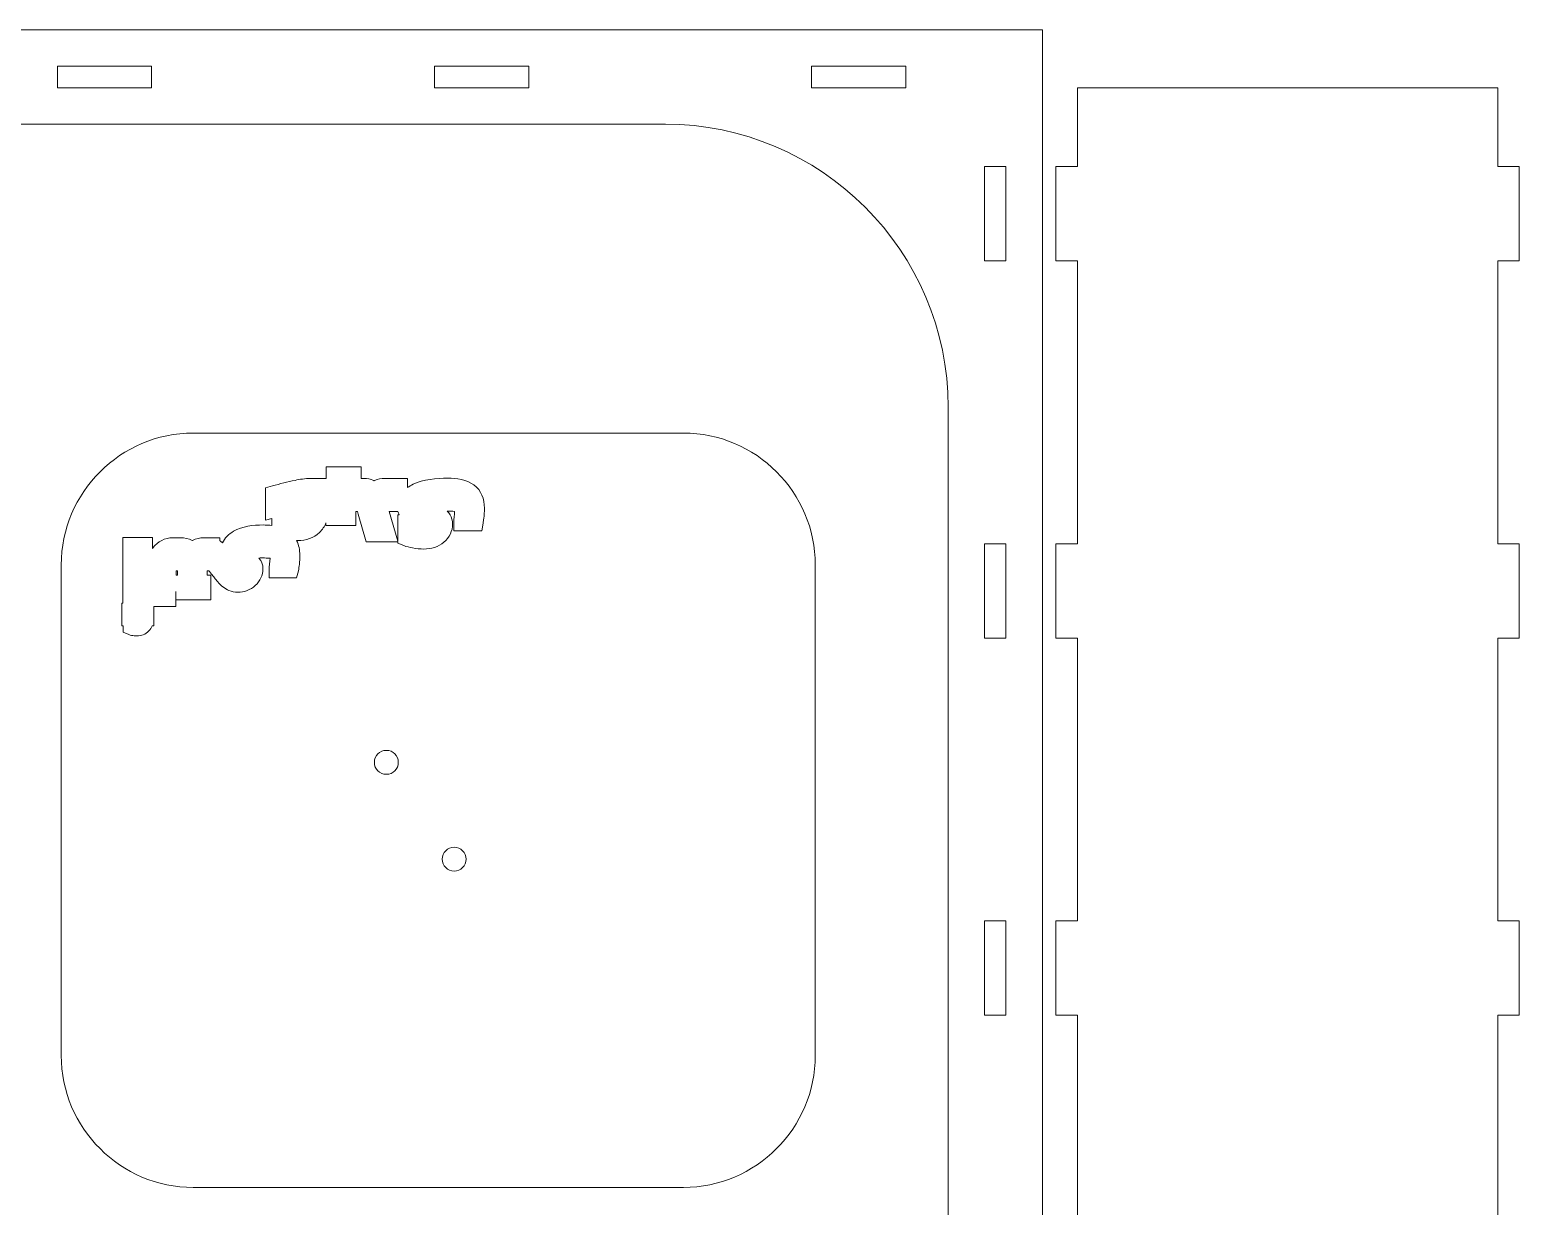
# Model space of a CAD drawing. Header units: millimetres. Extents: x -599 to 1818, y -719 to 408.
# Drawn here: x 440.9 to 598.9, y 282.8 to 407.6 of the extents above; entities that cross this region are included whole.
import ezdxf

# ---------------------------------------------------------------- set-up
doc = ezdxf.new("R2010")
doc.units = ezdxf.units.MM
doc.header["$MEASUREMENT"] = 0
doc.layers.add('Layer 1', color=7, linetype='Continuous')

msp = doc.modelspace()

# ---------------------------------------------------------------- linework, layer by layer
at = {"layer": 'Layer 1', "color": 250, "lineweight": 18}
for points, knots in [([(548.3318, 208.5545), (548.3318, 208.5545), (349.3318, 208.5545), (349.3318, 208.5545), (349.3318, 208.5545), (349.3318, 208.5545), (349.3318, 407.5545), (349.3318, 407.5545), (349.3318, 407.5545), (349.3318, 407.5545), (548.3318, 407.5545), (548.3318, 407.5545), (548.3318, 407.5545), (548.3318, 407.5545), (548.3318, 208.5545), (548.3318, 208.5545)], [0, 0, 0, 0, 0.2, 0.2, 0.2, 0.2, 0.4, 0.4, 0.4, 0.4, 0.6, 0.6, 0.6, 0.6, 1, 1, 1, 1]), ([(453.8319, 403.6908), (453.8319, 403.6908), (453.8319, 401.4181), (453.8319, 401.4181), (453.8319, 401.4181), (453.8319, 401.4181), (443.8318, 401.4181), (443.8318, 401.4181), (443.8318, 401.4181), (443.8318, 401.4181), (443.8318, 403.6908), (443.8318, 403.6908), (443.8318, 403.6908), (443.8318, 403.6908), (453.8319, 403.6908), (453.8319, 403.6908)], [0, 0, 0, 0, 0.2, 0.2, 0.2, 0.2, 0.4, 0.4, 0.4, 0.4, 0.6, 0.6, 0.6, 0.6, 1, 1, 1, 1]), ([(493.8318, 403.6908), (493.8318, 403.6908), (493.8318, 401.4181), (493.8318, 401.4181), (493.8318, 401.4181), (493.8318, 401.4181), (483.8319, 401.4181), (483.8319, 401.4181), (483.8319, 401.4181), (483.8319, 401.4181), (483.8319, 403.6908), (483.8319, 403.6908), (483.8319, 403.6908), (483.8319, 403.6908), (493.8318, 403.6908), (493.8318, 403.6908)], [0, 0, 0, 0, 0.2, 0.2, 0.2, 0.2, 0.4, 0.4, 0.4, 0.4, 0.6, 0.6, 0.6, 0.6, 1, 1, 1, 1]), ([(533.8319, 403.6908), (533.8319, 403.6908), (533.8319, 401.4181), (533.8319, 401.4181), (533.8319, 401.4181), (533.8319, 401.4181), (523.8319, 401.4181), (523.8319, 401.4181), (523.8319, 401.4181), (523.8319, 401.4181), (523.8319, 403.6908), (523.8319, 403.6908), (523.8319, 403.6908), (523.8319, 403.6908), (533.8319, 403.6908), (533.8319, 403.6908)], [0, 0, 0, 0, 0.2, 0.2, 0.2, 0.2, 0.4, 0.4, 0.4, 0.4, 0.6, 0.6, 0.6, 0.6, 1, 1, 1, 1]), ([(596.6436, 401.4181), (596.6436, 401.4181), (552.0437, 401.4181), (552.0437, 401.4181), (552.0437, 401.4181), (552.0437, 401.4181), (552.0437, 393.0545), (552.0437, 393.0545), (552.0437, 393.0545), (552.0437, 393.0545), (549.771, 393.0545), (549.771, 393.0545), (549.771, 393.0545), (549.771, 393.0545), (549.771, 383.0545), (549.771, 383.0545), (549.771, 383.0545), (549.771, 383.0545), (552.0437, 383.0545), (552.0437, 383.0545), (552.0437, 383.0545), (552.0437, 383.0545), (552.0437, 353.0545), (552.0437, 353.0545), (552.0437, 353.0545), (552.0437, 353.0545), (549.771, 353.0545), (549.771, 353.0545), (549.771, 353.0545), (549.771, 353.0545), (549.771, 343.0545), (549.771, 343.0545), (549.771, 343.0545), (549.771, 343.0545), (552.0437, 343.0545), (552.0437, 343.0545), (552.0437, 343.0545), (552.0437, 343.0545), (552.0437, 313.0545), (552.0437, 313.0545), (552.0437, 313.0545), (552.0437, 313.0545), (549.771, 313.0545), (549.771, 313.0545), (549.771, 313.0545), (549.771, 313.0545), (549.771, 303.0545), (549.771, 303.0545), (549.771, 303.0545), (549.771, 303.0545), (552.0437, 303.0545), (552.0437, 303.0545), (552.0437, 303.0545), (552.0437, 303.0545), (552.0437, 273.0545), (552.0437, 273.0545), (552.0437, 273.0545), (552.0437, 273.0545), (549.771, 273.0545), (549.771, 273.0545), (549.771, 273.0545), (549.771, 273.0545), (549.771, 263.0545), (549.771, 263.0545), (549.771, 263.0545), (549.771, 263.0545), (552.0437, 263.0545), (552.0437, 263.0545), (552.0437, 263.0545), (552.0437, 263.0545), (552.0437, 233.0545), (552.0437, 233.0545), (552.0437, 233.0545), (552.0437, 233.0545), (549.771, 233.0545), (549.771, 233.0545), (549.771, 233.0545), (549.771, 233.0545), (549.771, 223.0545), (549.771, 223.0545), (549.771, 223.0545), (549.771, 223.0545), (552.0437, 223.0545), (552.0437, 223.0545), (552.0437, 223.0545), (552.0437, 223.0545), (552.0478, 214.6909), (552.0478, 214.6909), (552.0478, 214.6909), (552.0478, 214.6909), (596.6478, 214.6909), (596.6478, 214.6909), (596.6478, 214.6909), (596.6478, 214.6909), (596.6436, 223.0545), (596.6436, 223.0545), (596.6436, 223.0545), (596.6436, 223.0545), (598.9163, 223.0545), (598.9163, 223.0545), (598.9163, 223.0545), (598.9163, 223.0545), (598.9163, 233.0545), (598.9163, 233.0545), (598.9163, 233.0545), (598.9163, 233.0545), (596.6436, 233.0545), (596.6436, 233.0545), (596.6436, 233.0545), (596.6436, 233.0545), (596.6436, 263.0545), (596.6436, 263.0545), (596.6436, 263.0545), (596.6436, 263.0545), (598.9163, 263.0545), (598.9163, 263.0545), (598.9163, 263.0545), (598.9163, 263.0545), (598.9163, 273.0545), (598.9163, 273.0545), (598.9163, 273.0545), (598.9163, 273.0545), (596.6436, 273.0545), (596.6436, 273.0545), (596.6436, 273.0545), (596.6436, 273.0545), (596.6436, 303.0545), (596.6436, 303.0545), (596.6436, 303.0545), (596.6436, 303.0545), (598.9163, 303.0545), (598.9163, 303.0545), (598.9163, 303.0545), (598.9163, 303.0545), (598.9163, 313.0545), (598.9163, 313.0545), (598.9163, 313.0545), (598.9163, 313.0545), (596.6436, 313.0545), (596.6436, 313.0545), (596.6436, 313.0545), (596.6436, 313.0545), (596.6436, 343.0545), (596.6436, 343.0545), (596.6436, 343.0545), (596.6436, 343.0545), (598.9163, 343.0545), (598.9163, 343.0545), (598.9163, 343.0545), (598.9163, 343.0545), (598.9163, 353.0545), (598.9163, 353.0545), (598.9163, 353.0545), (598.9163, 353.0545), (596.6436, 353.0545), (596.6436, 353.0545), (596.6436, 353.0545), (596.6436, 353.0545), (596.6436, 383.0545), (596.6436, 383.0545), (596.6436, 383.0545), (596.6436, 383.0545), (598.9163, 383.0545), (598.9163, 383.0545), (598.9163, 383.0545), (598.9163, 383.0545), (598.9163, 393.0545), (598.9163, 393.0545), (598.9163, 393.0545), (598.9163, 393.0545), (596.6436, 393.0545), (596.6436, 393.0545), (596.6436, 393.0545), (596.6436, 393.0545), (596.6436, 401.4181), (596.6436, 401.4181)], [0, 0, 0, 0, 0.02222222, 0.02222222, 0.02222222, 0.02222222, 0.04444444, 0.04444444, 0.04444444, 0.04444444, 0.06666667, 0.06666667, 0.06666667, 0.06666667, 0.08888889, 0.08888889, 0.08888889, 0.08888889, 0.11111111, 0.11111111, 0.11111111, 0.11111111, 0.13333333, 0.13333333, 0.13333333, 0.13333333, 0.15555556, 0.15555556, 0.15555556, 0.15555556, 0.17777778, 0.17777778, 0.17777778, 0.17777778, 0.2, 0.2, 0.2, 0.2, 0.22222222, 0.22222222, 0.22222222, 0.22222222, 0.24444444, 0.24444444, 0.24444444, 0.24444444, 0.26666667, 0.26666667, 0.26666667, 0.26666667, 0.28888889, 0.28888889, 0.28888889, 0.28888889, 0.31111111, 0.31111111, 0.31111111, 0.31111111, 0.33333333, 0.33333333, 0.33333333, 0.33333333, 0.35555556, 0.35555556, 0.35555556, 0.35555556, 0.37777778, 0.37777778, 0.37777778, 0.37777778, 0.4, 0.4, 0.4, 0.4, 0.42222222, 0.42222222, 0.42222222, 0.42222222, 0.44444444, 0.44444444, 0.44444444, 0.44444444, 0.46666667, 0.46666667, 0.46666667, 0.46666667, 0.48888889, 0.48888889, 0.48888889, 0.48888889, 0.51111111, 0.51111111, 0.51111111, 0.51111111, 0.53333333, 0.53333333, 0.53333333, 0.53333333, 0.55555556, 0.55555556, 0.55555556, 0.55555556, 0.57777778, 0.57777778, 0.57777778, 0.57777778, 0.6, 0.6, 0.6, 0.6, 0.62222222, 0.62222222, 0.62222222, 0.62222222, 0.64444444, 0.64444444, 0.64444444, 0.64444444, 0.66666667, 0.66666667, 0.66666667, 0.66666667, 0.68888889, 0.68888889, 0.68888889, 0.68888889, 0.71111111, 0.71111111, 0.71111111, 0.71111111, 0.73333333, 0.73333333, 0.73333333, 0.73333333, 0.75555556, 0.75555556, 0.75555556, 0.75555556, 0.77777778, 0.77777778, 0.77777778, 0.77777778, 0.8, 0.8, 0.8, 0.8, 0.82222222, 0.82222222, 0.82222222, 0.82222222, 0.84444444, 0.84444444, 0.84444444, 0.84444444, 0.86666667, 0.86666667, 0.86666667, 0.86666667, 0.88888889, 0.88888889, 0.88888889, 0.88888889, 0.91111111, 0.91111111, 0.91111111, 0.91111111, 0.93333333, 0.93333333, 0.93333333, 0.93333333, 0.95555556, 0.95555556, 0.95555556, 0.95555556, 1, 1, 1, 1]), ([(508.3317, 218.5545), (508.3317, 218.5545), (389.3319, 218.5545), (389.3319, 218.5545), (389.3319, 218.5545), (372.8318, 218.5545), (359.3319, 232.0545), (359.3319, 248.5545), (359.3319, 248.5545), (359.3319, 248.5545), (359.3319, 367.5544), (359.3319, 367.5544), (359.3319, 367.5544), (359.3319, 384.0544), (372.8318, 397.5544), (389.3319, 397.5544), (389.3319, 397.5544), (389.3319, 397.5544), (508.3317, 397.5544), (508.3317, 397.5544), (508.3317, 397.5544), (524.8318, 397.5544), (538.3318, 384.0544), (538.3318, 367.5544), (538.3318, 367.5544), (538.3318, 367.5544), (538.3318, 248.5545), (538.3318, 248.5545), (538.3318, 248.5545), (538.3318, 232.0545), (524.8318, 218.5545), (508.3317, 218.5545)], [0, 0, 0, 0, 0.11111111, 0.11111111, 0.11111111, 0.11111111, 0.22222222, 0.22222222, 0.22222222, 0.22222222, 0.33333333, 0.33333333, 0.33333333, 0.33333333, 0.44444444, 0.44444444, 0.44444444, 0.44444444, 0.55555556, 0.55555556, 0.55555556, 0.55555556, 0.66666667, 0.66666667, 0.66666667, 0.66666667, 0.77777778, 0.77777778, 0.77777778, 0.77777778, 1, 1, 1, 1]), ([(544.4682, 383.0545), (544.4682, 383.0545), (542.1955, 383.0545), (542.1955, 383.0545), (542.1955, 383.0545), (542.1955, 383.0545), (542.1955, 393.0545), (542.1955, 393.0545), (542.1955, 393.0545), (542.1955, 393.0545), (544.4682, 393.0545), (544.4682, 393.0545), (544.4682, 393.0545), (544.4682, 393.0545), (544.4682, 383.0545), (544.4682, 383.0545)], [0, 0, 0, 0, 0.2, 0.2, 0.2, 0.2, 0.4, 0.4, 0.4, 0.4, 0.6, 0.6, 0.6, 0.6, 1, 1, 1, 1]), ([(510.2409, 284.7946), (510.2409, 284.7946), (458.2409, 284.7946), (458.2409, 284.7946), (458.2409, 284.7946), (450.5409, 284.7946), (444.241, 291.0945), (444.241, 298.7946), (444.241, 298.7946), (444.241, 298.7946), (444.241, 350.7946), (444.241, 350.7946), (444.241, 350.7946), (444.241, 358.4947), (450.5409, 364.7946), (458.2409, 364.7946), (458.2409, 364.7946), (458.2409, 364.7946), (510.2409, 364.7946), (510.2409, 364.7946), (510.2409, 364.7946), (517.9411, 364.7946), (524.2409, 358.4947), (524.2409, 350.7946), (524.2409, 350.7946), (524.2409, 350.7946), (524.2409, 298.7946), (524.2409, 298.7946), (524.2409, 298.7946), (524.2409, 291.0945), (517.9411, 284.7946), (510.2409, 284.7946)], [0, 0, 0, 0, 0.11111111, 0.11111111, 0.11111111, 0.11111111, 0.22222222, 0.22222222, 0.22222222, 0.22222222, 0.33333333, 0.33333333, 0.33333333, 0.33333333, 0.44444444, 0.44444444, 0.44444444, 0.44444444, 0.55555556, 0.55555556, 0.55555556, 0.55555556, 0.66666667, 0.66666667, 0.66666667, 0.66666667, 0.77777778, 0.77777778, 0.77777778, 0.77777778, 1, 1, 1, 1]), ([(544.4682, 343.0545), (544.4682, 343.0545), (542.1955, 343.0545), (542.1955, 343.0545), (542.1955, 343.0545), (542.1955, 343.0545), (542.1955, 353.0545), (542.1955, 353.0545), (542.1955, 353.0545), (542.1955, 353.0545), (544.4682, 353.0545), (544.4682, 353.0545), (544.4682, 353.0545), (544.4682, 353.0545), (544.4682, 343.0545), (544.4682, 343.0545)], [0, 0, 0, 0, 0.2, 0.2, 0.2, 0.2, 0.4, 0.4, 0.4, 0.4, 0.6, 0.6, 0.6, 0.6, 1, 1, 1, 1]), ([(544.4682, 303.0545), (544.4682, 303.0545), (542.1955, 303.0545), (542.1955, 303.0545), (542.1955, 303.0545), (542.1955, 303.0545), (542.1955, 313.0545), (542.1955, 313.0545), (542.1955, 313.0545), (542.1955, 313.0545), (544.4682, 313.0545), (544.4682, 313.0545), (544.4682, 313.0545), (544.4682, 313.0545), (544.4682, 303.0545), (544.4682, 303.0545)], [0, 0, 0, 0, 0.2, 0.2, 0.2, 0.2, 0.4, 0.4, 0.4, 0.4, 0.6, 0.6, 0.6, 0.6, 1, 1, 1, 1])]:
    msp.add_open_spline(points, degree=3, knots=knots, dxfattribs=at)
at = {"layer": 'Layer 1', "color": 250, "lineweight": 20}
for points, knots in [([(473.4619, 361.1998), (473.4619, 361.1998), (476.0715, 361.1998), (476.0715, 361.1998), (476.0715, 361.1998), (476.0715, 361.1998), (476.0715, 359.9806), (476.0715, 359.9806), (476.0715, 359.9806), (476.0715, 359.9806), (476.3275, 359.9806), (476.3275, 359.9806), (476.3275, 359.9806), (476.706, 359.9806), (477.081, 359.9126), (477.4197, 359.7407), (477.4197, 359.7407), (477.4406, 359.7507), (477.4617, 359.7603), (477.4831, 359.7696), (477.4831, 359.7696), (477.8243, 359.9176), (478.1906, 359.9806), (478.5613, 359.9806), (478.5613, 359.9806), (478.5613, 359.9806), (480.9837, 359.9806), (480.9837, 359.9806), (480.9837, 359.9806), (480.9837, 359.9806), (480.9837, 359.0038), (480.9837, 359.0038), (480.9837, 359.0038), (481.1636, 359.1367), (481.3608, 359.2547), (481.5713, 359.3579), (481.5713, 359.3579), (482.6577, 359.8903), (484.0509, 360.006), (485.2443, 360.006), (485.2443, 360.006), (486.1907, 360.006), (487.2319, 359.8616), (488.0146, 359.2874), (488.0146, 359.2874), (488.8206, 358.6959), (489.1385, 357.7907), (489.1385, 356.8145), (489.1385, 356.8145), (489.1385, 356.4528), (489.1182, 356.0886), (489.0635, 355.7308), (489.0635, 355.7308), (489.0389, 355.5698), (489.0161, 355.4068), (488.9885, 355.2463), (488.9885, 355.2463), (488.9885, 355.2463), (488.8454, 354.4161), (488.8454, 354.4161), (488.8454, 354.4161), (488.8454, 354.4161), (485.8769, 354.4161), (485.8769, 354.4161), (485.8769, 354.4161), (485.8769, 354.4161), (485.8769, 355.6178), (485.8769, 355.6178), (485.8769, 355.6178), (485.8769, 355.6178), (485.9008, 355.7105), (485.9008, 355.7105), (485.9008, 355.7105), (485.9213, 355.8367), (485.9326, 355.974), (485.946, 356.1004), (485.946, 356.1004), (485.9592, 356.2244), (485.9699, 356.3489), (485.9771, 356.4737), (485.9771, 356.4737), (485.7284, 356.5052), (485.387, 356.5074), (485.2287, 356.5074), (485.2287, 356.5074), (485.2169, 356.5074), (485.205, 356.5074), (485.1931, 356.5074), (485.1931, 356.5074), (485.3055, 356.3932), (485.4051, 356.2668), (485.4904, 356.129), (485.4904, 356.129), (485.6705, 355.8382), (485.7603, 355.5097), (485.7603, 355.1678), (485.7603, 355.1678), (485.7603, 354.3885), (485.4295, 353.7179), (484.8369, 353.2155), (484.8369, 353.2155), (484.2343, 352.7045), (483.493, 352.4942), (482.7113, 352.4942), (482.7113, 352.4942), (482.3125, 352.4942), (481.9133, 352.5268), (481.5216, 352.6028), (481.5216, 352.6028), (481.2074, 352.6639), (480.8869, 352.7423), (480.5882, 352.8583), (480.5882, 352.8583), (480.5882, 352.8583), (479.9502, 353.1061), (479.9502, 353.1061), (479.9502, 353.1061), (479.9502, 353.1061), (479.9502, 353.2392), (479.9502, 353.2392), (479.9502, 353.2392), (479.9502, 353.2392), (476.6074, 353.2392), (476.6074, 353.2392), (476.6074, 353.2392), (476.6074, 353.2392), (475.7535, 356.1894), (475.7535, 356.1894), (475.7535, 356.1894), (475.725, 356.2879), (475.6925, 356.3854), (475.6578, 356.482), (475.6578, 356.482), (475.6578, 356.482), (475.4789, 356.482), (475.4789, 356.482), (475.4789, 356.482), (475.4789, 356.482), (475.4789, 355.0003), (475.4789, 355.0003), (475.4789, 355.0003), (475.4789, 355.0003), (472.3274, 355.0003), (472.3274, 355.0003), (472.3274, 355.0003), (472.3274, 355.0003), (472.3274, 355.2659), (472.3274, 355.2659), (472.3274, 355.2659), (472.175, 354.8925), (471.9455, 354.5516), (471.6359, 354.2537), (471.6359, 354.2537), (471.011, 353.6526), (470.2182, 353.3832), (469.3565, 353.3832), (469.3565, 353.3832), (469.3092, 353.3832), (469.2619, 353.3839), (469.2146, 353.3852), (469.2146, 353.3852), (469.4511, 352.9192), (469.5547, 352.3883), (469.5547, 351.8334), (469.5547, 351.8334), (469.5547, 351.5077), (469.5394, 351.1816), (469.5012, 350.8581), (469.5012, 350.8581), (469.476, 350.6451), (469.4493, 350.4056), (469.3946, 350.1983), (469.3946, 350.1983), (469.3946, 350.1983), (469.1982, 349.4533), (469.1982, 349.4533), (469.1982, 349.4533), (469.1982, 349.4533), (466.2932, 349.4533), (466.2932, 349.4533), (466.2932, 349.4533), (466.2932, 349.4533), (466.2932, 350.5899), (466.2932, 350.5899), (466.2932, 350.5899), (466.2932, 350.5899), (466.3097, 350.6794), (466.3097, 350.6794), (466.3097, 350.6794), (466.3333, 350.8109), (466.3478, 350.9525), (466.3644, 351.0854), (466.3644, 351.0854), (466.3818, 351.2245), (466.392, 351.3658), (466.3976, 351.5071), (466.3976, 351.5071), (466.1516, 351.5413), (465.8062, 351.5446), (465.6506, 351.5446), (465.6506, 351.5446), (465.5152, 351.5446), (465.3698, 351.5443), (465.2201, 351.5418), (465.2201, 351.5418), (465.4932, 351.2261), (465.6431, 350.8385), (465.6431, 350.4152), (465.6431, 350.4152), (465.6431, 349.7133), (465.3409, 349.1047), (464.8299, 348.6299), (464.8299, 348.6299), (464.3096, 348.1465), (463.6663, 347.9039), (462.9568, 347.9039), (462.9568, 347.9039), (462.6386, 347.9039), (462.328, 347.9635), (462.0366, 348.0926), (462.0366, 348.0926), (461.8089, 348.1935), (461.5946, 348.321), (461.3984, 348.4744), (461.3984, 348.4744), (461.1982, 348.6309), (461.0131, 348.8055), (460.8492, 348.9997), (460.8492, 348.9997), (460.7295, 349.1415), (460.6114, 349.2847), (460.4968, 349.4306), (460.4968, 349.4306), (460.3843, 349.5738), (460.2739, 349.7188), (460.164, 349.8641), (460.164, 349.8641), (460.0907, 349.961), (460.013, 350.0555), (459.9294, 350.1437), (459.9294, 350.1437), (459.9153, 350.1586), (459.8999, 350.1744), (459.8837, 350.1899), (459.8837, 350.1899), (459.8837, 350.1899), (459.715, 350.1899), (459.715, 350.1899), (459.715, 350.1899), (459.715, 350.1899), (459.715, 349.7092), (459.715, 349.7092), (459.715, 349.7092), (459.715, 349.7092), (460.1214, 349.7092), (460.1214, 349.7092), (460.1214, 349.7092), (460.1214, 349.7092), (460.1214, 347.0995), (460.1214, 347.0995), (460.1214, 347.0995), (460.1214, 347.0995), (456.4026, 347.0995), (456.4026, 347.0995), (456.4026, 347.0995), (456.4026, 347.0995), (456.4026, 348.0055), (456.4026, 348.0055), (456.4026, 348.0055), (456.4026, 348.0055), (456.3862, 348.0055), (456.3862, 348.0055), (456.3862, 348.0055), (456.3862, 348.0055), (456.3862, 346.3883), (456.3862, 346.3883), (456.3862, 346.3883), (456.3862, 346.3883), (454.0677, 346.3883), (454.0677, 346.3883), (454.0677, 346.3883), (454.0677, 346.3883), (454.0677, 344.3648), (454.0677, 344.3648), (454.0677, 344.3648), (454.0677, 344.3648), (453.8875, 344.3648), (453.8875, 344.3648), (453.8875, 344.3648), (453.8064, 344.1495), (453.6794, 343.9522), (453.5115, 343.7806), (453.5115, 343.7806), (453.1801, 343.4419), (452.7414, 343.2811), (452.2705, 343.2811), (452.2705, 343.2811), (452.0846, 343.2811), (451.8921, 343.2906), (451.7109, 343.3342), (451.7109, 343.3342), (451.6146, 343.3573), (451.5178, 343.3837), (451.4257, 343.4206), (451.4257, 343.4206), (451.4257, 343.4206), (450.7977, 343.6722), (450.7977, 343.6722), (450.7977, 343.6722), (450.7977, 343.6722), (450.7977, 344.3648), (450.7977, 344.3648), (450.7977, 344.3648), (450.7977, 344.3648), (450.6792, 344.3648), (450.6792, 344.3648), (450.6792, 344.3648), (450.6792, 344.3648), (450.6792, 346.7543), (450.6792, 346.7543), (450.6792, 346.7543), (450.6792, 346.7543), (450.7808, 346.7543), (450.7808, 346.7543), (450.7808, 346.7543), (450.7808, 346.7543), (450.7808, 353.7054), (450.7808, 353.7054), (450.7808, 353.7054), (450.7808, 353.7054), (453.9323, 353.7054), (453.9323, 353.7054), (453.9323, 353.7054), (453.9323, 353.7054), (453.9323, 352.5623), (453.9323, 352.5623), (453.9323, 352.5623), (453.9458, 352.5813), (453.9596, 352.6002), (453.9736, 352.619), (453.9736, 352.619), (454.4907, 353.3121), (455.2229, 353.6885), (456.0889, 353.6885), (456.0889, 353.6885), (456.0889, 353.6885), (456.9059, 353.6885), (456.9059, 353.6885), (456.9059, 353.6885), (457.3361, 353.6885), (457.7529, 353.5973), (458.1317, 353.3923), (458.1317, 353.3923), (458.1448, 353.3994), (458.158, 353.4064), (458.1713, 353.4132), (458.1713, 353.4132), (458.5423, 353.6049), (458.951, 353.6885), (459.3669, 353.6885), (459.3669, 353.6885), (459.3669, 353.6885), (461.0612, 353.6885), (461.0612, 353.6885), (461.0612, 353.6885), (461.0612, 353.6885), (461.0612, 353.3627), (461.0612, 353.3627), (461.0612, 353.3627), (461.1575, 353.3004), (461.2498, 353.2323), (461.3382, 353.1594), (461.3382, 353.1594), (461.5837, 353.6597), (461.9969, 354.0665), (462.5256, 354.3708), (462.5256, 354.3708), (463.4526, 354.9044), (464.6094, 355.0432), (465.6619, 355.0432), (465.6619, 355.0432), (465.9657, 355.0432), (466.2807, 355.0285), (466.594, 354.989), (466.594, 354.989), (466.594, 354.989), (466.594, 355.7205), (466.594, 355.7205), (466.594, 355.7205), (466.594, 355.7205), (465.9252, 355.5681), (465.9252, 355.5681), (465.9252, 355.5681), (465.9252, 355.5681), (465.9252, 358.9776), (465.9252, 358.9776), (465.9252, 358.9776), (465.9252, 358.9776), (466.6545, 359.1827), (466.6545, 359.1827), (466.6545, 359.1827), (467.444, 359.4047), (468.2473, 359.6185), (469.0519, 359.7781), (469.0519, 359.7781), (469.5569, 359.8783), (470.1265, 359.9806), (470.6421, 359.9806), (470.6421, 359.9806), (470.6421, 359.9806), (472.3528, 359.9806), (472.3528, 359.9806), (472.3528, 359.9806), (472.3528, 359.9806), (472.3528, 361.1998), (472.3528, 361.1998), (472.3528, 361.1998), (472.3528, 361.1998), (473.4619, 361.1998), (473.4619, 361.1998)], [0, 0, 0, 0, 0.00943396, 0.00943396, 0.00943396, 0.00943396, 0.01886792, 0.01886792, 0.01886792, 0.01886792, 0.02830189, 0.02830189, 0.02830189, 0.02830189, 0.03773585, 0.03773585, 0.03773585, 0.03773585, 0.04716981, 0.04716981, 0.04716981, 0.04716981, 0.05660377, 0.05660377, 0.05660377, 0.05660377, 0.06603774, 0.06603774, 0.06603774, 0.06603774, 0.0754717, 0.0754717, 0.0754717, 0.0754717, 0.08490566, 0.08490566, 0.08490566, 0.08490566, 0.09433962, 0.09433962, 0.09433962, 0.09433962, 0.10377358, 0.10377358, 0.10377358, 0.10377358, 0.11320755, 0.11320755, 0.11320755, 0.11320755, 0.12264151, 0.12264151, 0.12264151, 0.12264151, 0.13207547, 0.13207547, 0.13207547, 0.13207547, 0.14150943, 0.14150943, 0.14150943, 0.14150943, 0.1509434, 0.1509434, 0.1509434, 0.1509434, 0.16037736, 0.16037736, 0.16037736, 0.16037736, 0.16981132, 0.16981132, 0.16981132, 0.16981132, 0.17924528, 0.17924528, 0.17924528, 0.17924528, 0.18867925, 0.18867925, 0.18867925, 0.18867925, 0.19811321, 0.19811321, 0.19811321, 0.19811321, 0.20754717, 0.20754717, 0.20754717, 0.20754717, 0.21698113, 0.21698113, 0.21698113, 0.21698113, 0.22641509, 0.22641509, 0.22641509, 0.22641509, 0.23584906, 0.23584906, 0.23584906, 0.23584906, 0.24528302, 0.24528302, 0.24528302, 0.24528302, 0.25471698, 0.25471698, 0.25471698, 0.25471698, 0.26415094, 0.26415094, 0.26415094, 0.26415094, 0.27358491, 0.27358491, 0.27358491, 0.27358491, 0.28301887, 0.28301887, 0.28301887, 0.28301887, 0.29245283, 0.29245283, 0.29245283, 0.29245283, 0.30188679, 0.30188679, 0.30188679, 0.30188679, 0.31132075, 0.31132075, 0.31132075, 0.31132075, 0.32075472, 0.32075472, 0.32075472, 0.32075472, 0.33018868, 0.33018868, 0.33018868, 0.33018868, 0.33962264, 0.33962264, 0.33962264, 0.33962264, 0.3490566, 0.3490566, 0.3490566, 0.3490566, 0.35849057, 0.35849057, 0.35849057, 0.35849057, 0.36792453, 0.36792453, 0.36792453, 0.36792453, 0.37735849, 0.37735849, 0.37735849, 0.37735849, 0.38679245, 0.38679245, 0.38679245, 0.38679245, 0.39622642, 0.39622642, 0.39622642, 0.39622642, 0.40566038, 0.40566038, 0.40566038, 0.40566038, 0.41509434, 0.41509434, 0.41509434, 0.41509434, 0.4245283, 0.4245283, 0.4245283, 0.4245283, 0.43396226, 0.43396226, 0.43396226, 0.43396226, 0.44339623, 0.44339623, 0.44339623, 0.44339623, 0.45283019, 0.45283019, 0.45283019, 0.45283019, 0.46226415, 0.46226415, 0.46226415, 0.46226415, 0.47169811, 0.47169811, 0.47169811, 0.47169811, 0.48113208, 0.48113208, 0.48113208, 0.48113208, 0.49056604, 0.49056604, 0.49056604, 0.49056604, 0.5, 0.5, 0.5, 0.5, 0.50943396, 0.50943396, 0.50943396, 0.50943396, 0.51886792, 0.51886792, 0.51886792, 0.51886792, 0.52830189, 0.52830189, 0.52830189, 0.52830189, 0.53773585, 0.53773585, 0.53773585, 0.53773585, 0.54716981, 0.54716981, 0.54716981, 0.54716981, 0.55660377, 0.55660377, 0.55660377, 0.55660377, 0.56603774, 0.56603774, 0.56603774, 0.56603774, 0.5754717, 0.5754717, 0.5754717, 0.5754717, 0.58490566, 0.58490566, 0.58490566, 0.58490566, 0.59433962, 0.59433962, 0.59433962, 0.59433962, 0.60377358, 0.60377358, 0.60377358, 0.60377358, 0.61320755, 0.61320755, 0.61320755, 0.61320755, 0.62264151, 0.62264151, 0.62264151, 0.62264151, 0.63207547, 0.63207547, 0.63207547, 0.63207547, 0.64150943, 0.64150943, 0.64150943, 0.64150943, 0.6509434, 0.6509434, 0.6509434, 0.6509434, 0.66037736, 0.66037736, 0.66037736, 0.66037736, 0.66981132, 0.66981132, 0.66981132, 0.66981132, 0.67924528, 0.67924528, 0.67924528, 0.67924528, 0.68867925, 0.68867925, 0.68867925, 0.68867925, 0.69811321, 0.69811321, 0.69811321, 0.69811321, 0.70754717, 0.70754717, 0.70754717, 0.70754717, 0.71698113, 0.71698113, 0.71698113, 0.71698113, 0.72641509, 0.72641509, 0.72641509, 0.72641509, 0.73584906, 0.73584906, 0.73584906, 0.73584906, 0.74528302, 0.74528302, 0.74528302, 0.74528302, 0.75471698, 0.75471698, 0.75471698, 0.75471698, 0.76415094, 0.76415094, 0.76415094, 0.76415094, 0.77358491, 0.77358491, 0.77358491, 0.77358491, 0.78301887, 0.78301887, 0.78301887, 0.78301887, 0.79245283, 0.79245283, 0.79245283, 0.79245283, 0.80188679, 0.80188679, 0.80188679, 0.80188679, 0.81132075, 0.81132075, 0.81132075, 0.81132075, 0.82075472, 0.82075472, 0.82075472, 0.82075472, 0.83018868, 0.83018868, 0.83018868, 0.83018868, 0.83962264, 0.83962264, 0.83962264, 0.83962264, 0.8490566, 0.8490566, 0.8490566, 0.8490566, 0.85849057, 0.85849057, 0.85849057, 0.85849057, 0.86792453, 0.86792453, 0.86792453, 0.86792453, 0.87735849, 0.87735849, 0.87735849, 0.87735849, 0.88679245, 0.88679245, 0.88679245, 0.88679245, 0.89622642, 0.89622642, 0.89622642, 0.89622642, 0.90566038, 0.90566038, 0.90566038, 0.90566038, 0.91509434, 0.91509434, 0.91509434, 0.91509434, 0.9245283, 0.9245283, 0.9245283, 0.9245283, 0.93396226, 0.93396226, 0.93396226, 0.93396226, 0.94339623, 0.94339623, 0.94339623, 0.94339623, 0.95283019, 0.95283019, 0.95283019, 0.95283019, 0.96226415, 0.96226415, 0.96226415, 0.96226415, 0.97169811, 0.97169811, 0.97169811, 0.97169811, 0.98113208, 0.98113208, 0.98113208, 0.98113208, 1, 1, 1, 1]), ([(479.9605, 356.482), (479.9605, 356.482), (479.0314, 356.482), (479.0314, 356.482), (479.0314, 356.482), (479.0314, 356.482), (479.9502, 353.3427), (479.9502, 353.3427), (479.9502, 353.3427), (479.9502, 353.3427), (479.9502, 356.1283), (479.9502, 356.1283), (479.9502, 356.1283), (479.9502, 356.1283), (480.0986, 356.1283), (480.0986, 356.1283), (480.0986, 356.1283), (480.0395, 356.2416), (479.9934, 356.3599), (479.9605, 356.482)], [0, 0, 0, 0, 0.16666667, 0.16666667, 0.16666667, 0.16666667, 0.33333333, 0.33333333, 0.33333333, 0.33333333, 0.5, 0.5, 0.5, 0.5, 0.66666667, 0.66666667, 0.66666667, 0.66666667, 1, 1, 1, 1]), ([(456.5635, 349.7092), (456.5635, 349.7092), (456.5635, 350.1899), (456.5635, 350.1899), (456.5635, 350.1899), (456.5635, 350.1899), (456.4285, 350.1898), (456.4285, 350.1898), (456.4285, 350.1898), (456.4285, 350.1898), (456.4285, 349.7092), (456.4285, 349.7092), (456.4285, 349.7092), (456.4285, 349.7092), (456.5635, 349.7092), (456.5635, 349.7092)], [0, 0, 0, 0, 0.2, 0.2, 0.2, 0.2, 0.4, 0.4, 0.4, 0.4, 0.6, 0.6, 0.6, 0.6, 1, 1, 1, 1]), ([(478.731, 331.1434), (478.0296, 331.1434), (477.461, 330.5748), (477.461, 329.8734), (477.461, 329.8734), (477.461, 329.172), (478.0296, 328.6034), (478.731, 328.6034), (478.731, 328.6034), (479.4324, 328.6034), (480.001, 329.172), (480.001, 329.8734), (480.001, 329.8734), (480.001, 330.5748), (479.4324, 331.1434), (478.731, 331.1434)], [0, 0, 0, 0, 0.2, 0.2, 0.2, 0.2, 0.4, 0.4, 0.4, 0.4, 0.6, 0.6, 0.6, 0.6, 1, 1, 1, 1]), ([(478.731, 331.1434), (478.0296, 331.1434), (477.461, 330.5748), (477.461, 329.8734), (477.461, 329.8734), (477.461, 329.172), (478.0296, 328.6034), (478.731, 328.6034), (478.731, 328.6034), (479.4324, 328.6034), (480.001, 329.172), (480.001, 329.8734), (480.001, 329.8734), (480.001, 330.5748), (479.4324, 331.1434), (478.731, 331.1434)], [0, 0, 0, 0, 0.2, 0.2, 0.2, 0.2, 0.4, 0.4, 0.4, 0.4, 0.6, 0.6, 0.6, 0.6, 1, 1, 1, 1]), ([(478.731, 331.1433), (478.0296, 331.1433), (477.461, 330.5747), (477.461, 329.8733), (477.461, 329.8733), (477.461, 329.1719), (478.0296, 328.6033), (478.731, 328.6033), (478.731, 328.6033), (479.4324, 328.6033), (480.001, 329.1719), (480.001, 329.8733), (480.001, 329.8733), (480.001, 330.5747), (479.4324, 331.1433), (478.731, 331.1433)], [0, 0, 0, 0, 0.2, 0.2, 0.2, 0.2, 0.4, 0.4, 0.4, 0.4, 0.6, 0.6, 0.6, 0.6, 1, 1, 1, 1]), ([(478.731, 331.1433), (478.0296, 331.1433), (477.461, 330.5747), (477.461, 329.8733), (477.461, 329.8733), (477.461, 329.1719), (478.0296, 328.6033), (478.731, 328.6033), (478.731, 328.6033), (479.4324, 328.6033), (480.001, 329.1719), (480.001, 329.8733), (480.001, 329.8733), (480.001, 330.5747), (479.4324, 331.1433), (478.731, 331.1433)], [0, 0, 0, 0, 0.2, 0.2, 0.2, 0.2, 0.4, 0.4, 0.4, 0.4, 0.6, 0.6, 0.6, 0.6, 1, 1, 1, 1]), ([(478.731, 331.1433), (478.0296, 331.1433), (477.461, 330.5747), (477.461, 329.8733), (477.461, 329.8733), (477.461, 329.1719), (478.0296, 328.6033), (478.731, 328.6033), (478.731, 328.6033), (479.4324, 328.6033), (480.001, 329.1719), (480.001, 329.8733), (480.001, 329.8733), (480.001, 330.5747), (479.4324, 331.1433), (478.731, 331.1433)], [0, 0, 0, 0, 0.2, 0.2, 0.2, 0.2, 0.4, 0.4, 0.4, 0.4, 0.6, 0.6, 0.6, 0.6, 1, 1, 1, 1]), ([(478.731, 331.1432), (478.0296, 331.1432), (477.461, 330.5746), (477.461, 329.8732), (477.461, 329.8732), (477.461, 329.1718), (478.0296, 328.6032), (478.731, 328.6032), (478.731, 328.6032), (479.4324, 328.6032), (480.001, 329.1718), (480.001, 329.8732), (480.001, 329.8732), (480.001, 330.5746), (479.4324, 331.1432), (478.731, 331.1432)], [0, 0, 0, 0, 0.2, 0.2, 0.2, 0.2, 0.4, 0.4, 0.4, 0.4, 0.6, 0.6, 0.6, 0.6, 1, 1, 1, 1]), ([(478.731, 331.1432), (478.0296, 331.1432), (477.461, 330.5746), (477.461, 329.8732), (477.461, 329.8732), (477.461, 329.1718), (478.0296, 328.6032), (478.731, 328.6032), (478.731, 328.6032), (479.4324, 328.6032), (480.001, 329.1718), (480.001, 329.8732), (480.001, 329.8732), (480.001, 330.5746), (479.4324, 331.1432), (478.731, 331.1432)], [0, 0, 0, 0, 0.2, 0.2, 0.2, 0.2, 0.4, 0.4, 0.4, 0.4, 0.6, 0.6, 0.6, 0.6, 1, 1, 1, 1]), ([(478.731, 331.1432), (478.0296, 331.1432), (477.461, 330.5746), (477.461, 329.8732), (477.461, 329.8732), (477.461, 329.1718), (478.0296, 328.6032), (478.731, 328.6032), (478.731, 328.6032), (479.4324, 328.6032), (480.001, 329.1718), (480.001, 329.8732), (480.001, 329.8732), (480.001, 330.5746), (479.4324, 331.1432), (478.731, 331.1432)], [0, 0, 0, 0, 0.2, 0.2, 0.2, 0.2, 0.4, 0.4, 0.4, 0.4, 0.6, 0.6, 0.6, 0.6, 1, 1, 1, 1]), ([(478.731, 331.1431), (478.0296, 331.1431), (477.461, 330.5745), (477.461, 329.8731), (477.461, 329.8731), (477.461, 329.1717), (478.0296, 328.6031), (478.731, 328.6031), (478.731, 328.6031), (479.4324, 328.6031), (480.001, 329.1717), (480.001, 329.8731), (480.001, 329.8731), (480.001, 330.5745), (479.4324, 331.1431), (478.731, 331.1431)], [0, 0, 0, 0, 0.2, 0.2, 0.2, 0.2, 0.4, 0.4, 0.4, 0.4, 0.6, 0.6, 0.6, 0.6, 1, 1, 1, 1]), ([(478.731, 331.1431), (478.0296, 331.1431), (477.461, 330.5745), (477.461, 329.8731), (477.461, 329.8731), (477.461, 329.1717), (478.0296, 328.6031), (478.731, 328.6031), (478.731, 328.6031), (479.4324, 328.6031), (480.001, 329.1717), (480.001, 329.8731), (480.001, 329.8731), (480.001, 330.5745), (479.4324, 331.1431), (478.731, 331.1431)], [0, 0, 0, 0, 0.2, 0.2, 0.2, 0.2, 0.4, 0.4, 0.4, 0.4, 0.6, 0.6, 0.6, 0.6, 1, 1, 1, 1]), ([(478.731, 331.1431), (478.0296, 331.1431), (477.461, 330.5745), (477.461, 329.8731), (477.461, 329.8731), (477.461, 329.1717), (478.0296, 328.6031), (478.731, 328.6031), (478.731, 328.6031), (479.4324, 328.6031), (480.001, 329.1717), (480.001, 329.8731), (480.001, 329.8731), (480.001, 330.5745), (479.4324, 331.1431), (478.731, 331.1431)], [0, 0, 0, 0, 0.2, 0.2, 0.2, 0.2, 0.4, 0.4, 0.4, 0.4, 0.6, 0.6, 0.6, 0.6, 1, 1, 1, 1]), ([(478.731, 331.143), (478.0296, 331.143), (477.461, 330.5744), (477.461, 329.873), (477.461, 329.873), (477.461, 329.1716), (478.0296, 328.603), (478.731, 328.603), (478.731, 328.603), (479.4324, 328.603), (480.001, 329.1716), (480.001, 329.873), (480.001, 329.873), (480.001, 330.5744), (479.4324, 331.143), (478.731, 331.143)], [0, 0, 0, 0, 0.2, 0.2, 0.2, 0.2, 0.4, 0.4, 0.4, 0.4, 0.6, 0.6, 0.6, 0.6, 1, 1, 1, 1]), ([(478.731, 331.143), (478.0296, 331.143), (477.461, 330.5744), (477.461, 329.873), (477.461, 329.873), (477.461, 329.1716), (478.0296, 328.603), (478.731, 328.603), (478.731, 328.603), (479.4324, 328.603), (480.001, 329.1716), (480.001, 329.873), (480.001, 329.873), (480.001, 330.5744), (479.4324, 331.143), (478.731, 331.143)], [0, 0, 0, 0, 0.2, 0.2, 0.2, 0.2, 0.4, 0.4, 0.4, 0.4, 0.6, 0.6, 0.6, 0.6, 1, 1, 1, 1]), ([(478.731, 331.143), (478.0296, 331.143), (477.461, 330.5744), (477.461, 329.873), (477.461, 329.873), (477.461, 329.1716), (478.0296, 328.603), (478.731, 328.603), (478.731, 328.603), (479.4324, 328.603), (480.001, 329.1716), (480.001, 329.873), (480.001, 329.873), (480.001, 330.5744), (479.4324, 331.143), (478.731, 331.143)], [0, 0, 0, 0, 0.2, 0.2, 0.2, 0.2, 0.4, 0.4, 0.4, 0.4, 0.6, 0.6, 0.6, 0.6, 1, 1, 1, 1]), ([(478.731, 331.1429), (478.0296, 331.1429), (477.461, 330.5743), (477.461, 329.8729), (477.461, 329.8729), (477.461, 329.1715), (478.0296, 328.6029), (478.731, 328.6029), (478.731, 328.6029), (479.4324, 328.6029), (480.001, 329.1715), (480.001, 329.8729), (480.001, 329.8729), (480.001, 330.5743), (479.4324, 331.1429), (478.731, 331.1429)], [0, 0, 0, 0, 0.2, 0.2, 0.2, 0.2, 0.4, 0.4, 0.4, 0.4, 0.6, 0.6, 0.6, 0.6, 1, 1, 1, 1]), ([(478.731, 331.1429), (478.0296, 331.1429), (477.461, 330.5743), (477.461, 329.8729), (477.461, 329.8729), (477.461, 329.1715), (478.0296, 328.6029), (478.731, 328.6029), (478.731, 328.6029), (479.4324, 328.6029), (480.001, 329.1715), (480.001, 329.8729), (480.001, 329.8729), (480.001, 330.5743), (479.4324, 331.1429), (478.731, 331.1429)], [0, 0, 0, 0, 0.2, 0.2, 0.2, 0.2, 0.4, 0.4, 0.4, 0.4, 0.6, 0.6, 0.6, 0.6, 1, 1, 1, 1]), ([(478.731, 331.1429), (478.0296, 331.1429), (477.461, 330.5743), (477.461, 329.8729), (477.461, 329.8729), (477.461, 329.1715), (478.0296, 328.6029), (478.731, 328.6029), (478.731, 328.6029), (479.4324, 328.6029), (480.001, 329.1715), (480.001, 329.8729), (480.001, 329.8729), (480.001, 330.5743), (479.4324, 331.1429), (478.731, 331.1429)], [0, 0, 0, 0, 0.2, 0.2, 0.2, 0.2, 0.4, 0.4, 0.4, 0.4, 0.6, 0.6, 0.6, 0.6, 1, 1, 1, 1]), ([(478.731, 331.1428), (478.0296, 331.1428), (477.461, 330.5742), (477.461, 329.8728), (477.461, 329.8728), (477.461, 329.1714), (478.0296, 328.6028), (478.731, 328.6028), (478.731, 328.6028), (479.4324, 328.6028), (480.001, 329.1714), (480.001, 329.8728), (480.001, 329.8728), (480.001, 330.5742), (479.4324, 331.1428), (478.731, 331.1428)], [0, 0, 0, 0, 0.2, 0.2, 0.2, 0.2, 0.4, 0.4, 0.4, 0.4, 0.6, 0.6, 0.6, 0.6, 1, 1, 1, 1]), ([(478.731, 331.1428), (478.0296, 331.1428), (477.461, 330.5742), (477.461, 329.8728), (477.461, 329.8728), (477.461, 329.1714), (478.0296, 328.6028), (478.731, 328.6028), (478.731, 328.6028), (479.4324, 328.6028), (480.001, 329.1714), (480.001, 329.8728), (480.001, 329.8728), (480.001, 330.5742), (479.4324, 331.1428), (478.731, 331.1428)], [0, 0, 0, 0, 0.2, 0.2, 0.2, 0.2, 0.4, 0.4, 0.4, 0.4, 0.6, 0.6, 0.6, 0.6, 1, 1, 1, 1]), ([(478.731, 331.1428), (478.0296, 331.1428), (477.461, 330.5742), (477.461, 329.8728), (477.461, 329.8728), (477.461, 329.1714), (478.0296, 328.6028), (478.731, 328.6028), (478.731, 328.6028), (479.4324, 328.6028), (480.001, 329.1714), (480.001, 329.8728), (480.001, 329.8728), (480.001, 330.5742), (479.4324, 331.1428), (478.731, 331.1428)], [0, 0, 0, 0, 0.2, 0.2, 0.2, 0.2, 0.4, 0.4, 0.4, 0.4, 0.6, 0.6, 0.6, 0.6, 1, 1, 1, 1]), ([(478.731, 331.1427), (478.0296, 331.1427), (477.461, 330.5741), (477.461, 329.8727), (477.461, 329.8727), (477.461, 329.1713), (478.0296, 328.6027), (478.731, 328.6027), (478.731, 328.6027), (479.4324, 328.6027), (480.001, 329.1713), (480.001, 329.8727), (480.001, 329.8727), (480.001, 330.5741), (479.4324, 331.1427), (478.731, 331.1427)], [0, 0, 0, 0, 0.2, 0.2, 0.2, 0.2, 0.4, 0.4, 0.4, 0.4, 0.6, 0.6, 0.6, 0.6, 1, 1, 1, 1]), ([(485.9277, 320.8775), (485.2263, 320.8775), (484.6577, 320.3089), (484.6577, 319.6075), (484.6577, 319.6075), (484.6577, 318.9061), (485.2263, 318.3375), (485.9277, 318.3375), (485.9277, 318.3375), (486.6291, 318.3375), (487.1977, 318.9061), (487.1977, 319.6075), (487.1977, 319.6075), (487.1977, 320.3089), (486.6291, 320.8775), (485.9277, 320.8775)], [0, 0, 0, 0, 0.2, 0.2, 0.2, 0.2, 0.4, 0.4, 0.4, 0.4, 0.6, 0.6, 0.6, 0.6, 1, 1, 1, 1]), ([(485.9277, 320.8775), (485.2263, 320.8775), (484.6577, 320.3089), (484.6577, 319.6075), (484.6577, 319.6075), (484.6577, 318.9061), (485.2263, 318.3375), (485.9277, 318.3375), (485.9277, 318.3375), (486.6291, 318.3375), (487.1977, 318.9061), (487.1977, 319.6075), (487.1977, 319.6075), (487.1977, 320.3089), (486.6291, 320.8775), (485.9277, 320.8775)], [0, 0, 0, 0, 0.2, 0.2, 0.2, 0.2, 0.4, 0.4, 0.4, 0.4, 0.6, 0.6, 0.6, 0.6, 1, 1, 1, 1]), ([(485.9277, 320.8774), (485.2263, 320.8774), (484.6577, 320.3088), (484.6577, 319.6074), (484.6577, 319.6074), (484.6577, 318.906), (485.2263, 318.3374), (485.9277, 318.3374), (485.9277, 318.3374), (486.6291, 318.3374), (487.1977, 318.906), (487.1977, 319.6074), (487.1977, 319.6074), (487.1977, 320.3088), (486.6291, 320.8774), (485.9277, 320.8774)], [0, 0, 0, 0, 0.2, 0.2, 0.2, 0.2, 0.4, 0.4, 0.4, 0.4, 0.6, 0.6, 0.6, 0.6, 1, 1, 1, 1]), ([(485.9277, 320.8774), (485.2263, 320.8774), (484.6577, 320.3088), (484.6577, 319.6074), (484.6577, 319.6074), (484.6577, 318.906), (485.2263, 318.3374), (485.9277, 318.3374), (485.9277, 318.3374), (486.6291, 318.3374), (487.1977, 318.906), (487.1977, 319.6074), (487.1977, 319.6074), (487.1977, 320.3088), (486.6291, 320.8774), (485.9277, 320.8774)], [0, 0, 0, 0, 0.2, 0.2, 0.2, 0.2, 0.4, 0.4, 0.4, 0.4, 0.6, 0.6, 0.6, 0.6, 1, 1, 1, 1]), ([(485.9277, 320.8774), (485.2263, 320.8774), (484.6577, 320.3088), (484.6577, 319.6074), (484.6577, 319.6074), (484.6577, 318.906), (485.2263, 318.3374), (485.9277, 318.3374), (485.9277, 318.3374), (486.6291, 318.3374), (487.1977, 318.906), (487.1977, 319.6074), (487.1977, 319.6074), (487.1977, 320.3088), (486.6291, 320.8774), (485.9277, 320.8774)], [0, 0, 0, 0, 0.2, 0.2, 0.2, 0.2, 0.4, 0.4, 0.4, 0.4, 0.6, 0.6, 0.6, 0.6, 1, 1, 1, 1]), ([(485.9277, 320.8773), (485.2263, 320.8773), (484.6577, 320.3087), (484.6577, 319.6073), (484.6577, 319.6073), (484.6577, 318.9059), (485.2263, 318.3373), (485.9277, 318.3373), (485.9277, 318.3373), (486.6291, 318.3373), (487.1977, 318.9059), (487.1977, 319.6073), (487.1977, 319.6073), (487.1977, 320.3087), (486.6291, 320.8773), (485.9277, 320.8773)], [0, 0, 0, 0, 0.2, 0.2, 0.2, 0.2, 0.4, 0.4, 0.4, 0.4, 0.6, 0.6, 0.6, 0.6, 1, 1, 1, 1]), ([(485.9277, 320.8773), (485.2263, 320.8773), (484.6577, 320.3087), (484.6577, 319.6073), (484.6577, 319.6073), (484.6577, 318.9059), (485.2263, 318.3373), (485.9277, 318.3373), (485.9277, 318.3373), (486.6291, 318.3373), (487.1977, 318.9059), (487.1977, 319.6073), (487.1977, 319.6073), (487.1977, 320.3087), (486.6291, 320.8773), (485.9277, 320.8773)], [0, 0, 0, 0, 0.2, 0.2, 0.2, 0.2, 0.4, 0.4, 0.4, 0.4, 0.6, 0.6, 0.6, 0.6, 1, 1, 1, 1]), ([(485.9277, 320.8773), (485.2263, 320.8773), (484.6577, 320.3087), (484.6577, 319.6073), (484.6577, 319.6073), (484.6577, 318.9059), (485.2263, 318.3373), (485.9277, 318.3373), (485.9277, 318.3373), (486.6291, 318.3373), (487.1977, 318.9059), (487.1977, 319.6073), (487.1977, 319.6073), (487.1977, 320.3087), (486.6291, 320.8773), (485.9277, 320.8773)], [0, 0, 0, 0, 0.2, 0.2, 0.2, 0.2, 0.4, 0.4, 0.4, 0.4, 0.6, 0.6, 0.6, 0.6, 1, 1, 1, 1]), ([(485.9277, 320.8772), (485.2263, 320.8772), (484.6577, 320.3086), (484.6577, 319.6072), (484.6577, 319.6072), (484.6577, 318.9058), (485.2263, 318.3372), (485.9277, 318.3372), (485.9277, 318.3372), (486.6291, 318.3372), (487.1977, 318.9058), (487.1977, 319.6072), (487.1977, 319.6072), (487.1977, 320.3086), (486.6291, 320.8772), (485.9277, 320.8772)], [0, 0, 0, 0, 0.2, 0.2, 0.2, 0.2, 0.4, 0.4, 0.4, 0.4, 0.6, 0.6, 0.6, 0.6, 1, 1, 1, 1]), ([(485.9277, 320.8772), (485.2263, 320.8772), (484.6577, 320.3086), (484.6577, 319.6072), (484.6577, 319.6072), (484.6577, 318.9058), (485.2263, 318.3372), (485.9277, 318.3372), (485.9277, 318.3372), (486.6291, 318.3372), (487.1977, 318.9058), (487.1977, 319.6072), (487.1977, 319.6072), (487.1977, 320.3086), (486.6291, 320.8772), (485.9277, 320.8772)], [0, 0, 0, 0, 0.2, 0.2, 0.2, 0.2, 0.4, 0.4, 0.4, 0.4, 0.6, 0.6, 0.6, 0.6, 1, 1, 1, 1]), ([(485.9277, 320.8772), (485.2263, 320.8772), (484.6577, 320.3086), (484.6577, 319.6072), (484.6577, 319.6072), (484.6577, 318.9058), (485.2263, 318.3372), (485.9277, 318.3372), (485.9277, 318.3372), (486.6291, 318.3372), (487.1977, 318.9058), (487.1977, 319.6072), (487.1977, 319.6072), (487.1977, 320.3086), (486.6291, 320.8772), (485.9277, 320.8772)], [0, 0, 0, 0, 0.2, 0.2, 0.2, 0.2, 0.4, 0.4, 0.4, 0.4, 0.6, 0.6, 0.6, 0.6, 1, 1, 1, 1]), ([(485.9277, 320.8771), (485.2263, 320.8771), (484.6577, 320.3085), (484.6577, 319.6071), (484.6577, 319.6071), (484.6577, 318.9057), (485.2263, 318.3371), (485.9277, 318.3371), (485.9277, 318.3371), (486.6291, 318.3371), (487.1977, 318.9057), (487.1977, 319.6071), (487.1977, 319.6071), (487.1977, 320.3085), (486.6291, 320.8771), (485.9277, 320.8771)], [0, 0, 0, 0, 0.2, 0.2, 0.2, 0.2, 0.4, 0.4, 0.4, 0.4, 0.6, 0.6, 0.6, 0.6, 1, 1, 1, 1]), ([(485.9277, 320.8771), (485.2263, 320.8771), (484.6577, 320.3085), (484.6577, 319.6071), (484.6577, 319.6071), (484.6577, 318.9057), (485.2263, 318.3371), (485.9277, 318.3371), (485.9277, 318.3371), (486.6291, 318.3371), (487.1977, 318.9057), (487.1977, 319.6071), (487.1977, 319.6071), (487.1977, 320.3085), (486.6291, 320.8771), (485.9277, 320.8771)], [0, 0, 0, 0, 0.2, 0.2, 0.2, 0.2, 0.4, 0.4, 0.4, 0.4, 0.6, 0.6, 0.6, 0.6, 1, 1, 1, 1]), ([(485.9277, 320.8771), (485.2263, 320.8771), (484.6577, 320.3085), (484.6577, 319.6071), (484.6577, 319.6071), (484.6577, 318.9057), (485.2263, 318.3371), (485.9277, 318.3371), (485.9277, 318.3371), (486.6291, 318.3371), (487.1977, 318.9057), (487.1977, 319.6071), (487.1977, 319.6071), (487.1977, 320.3085), (486.6291, 320.8771), (485.9277, 320.8771)], [0, 0, 0, 0, 0.2, 0.2, 0.2, 0.2, 0.4, 0.4, 0.4, 0.4, 0.6, 0.6, 0.6, 0.6, 1, 1, 1, 1]), ([(485.9277, 320.877), (485.2263, 320.877), (484.6577, 320.3084), (484.6577, 319.607), (484.6577, 319.607), (484.6577, 318.9056), (485.2263, 318.337), (485.9277, 318.337), (485.9277, 318.337), (486.6291, 318.337), (487.1977, 318.9056), (487.1977, 319.607), (487.1977, 319.607), (487.1977, 320.3084), (486.6291, 320.877), (485.9277, 320.877)], [0, 0, 0, 0, 0.2, 0.2, 0.2, 0.2, 0.4, 0.4, 0.4, 0.4, 0.6, 0.6, 0.6, 0.6, 1, 1, 1, 1]), ([(485.9277, 320.877), (485.2263, 320.877), (484.6577, 320.3084), (484.6577, 319.607), (484.6577, 319.607), (484.6577, 318.9056), (485.2263, 318.337), (485.9277, 318.337), (485.9277, 318.337), (486.6291, 318.337), (487.1977, 318.9056), (487.1977, 319.607), (487.1977, 319.607), (487.1977, 320.3084), (486.6291, 320.877), (485.9277, 320.877)], [0, 0, 0, 0, 0.2, 0.2, 0.2, 0.2, 0.4, 0.4, 0.4, 0.4, 0.6, 0.6, 0.6, 0.6, 1, 1, 1, 1]), ([(485.9277, 320.877), (485.2263, 320.877), (484.6577, 320.3084), (484.6577, 319.607), (484.6577, 319.607), (484.6577, 318.9056), (485.2263, 318.337), (485.9277, 318.337), (485.9277, 318.337), (486.6291, 318.337), (487.1977, 318.9056), (487.1977, 319.607), (487.1977, 319.607), (487.1977, 320.3084), (486.6291, 320.877), (485.9277, 320.877)], [0, 0, 0, 0, 0.2, 0.2, 0.2, 0.2, 0.4, 0.4, 0.4, 0.4, 0.6, 0.6, 0.6, 0.6, 1, 1, 1, 1]), ([(485.9277, 320.8769), (485.2263, 320.8769), (484.6577, 320.3083), (484.6577, 319.6069), (484.6577, 319.6069), (484.6577, 318.9055), (485.2263, 318.3369), (485.9277, 318.3369), (485.9277, 318.3369), (486.6291, 318.3369), (487.1977, 318.9055), (487.1977, 319.6069), (487.1977, 319.6069), (487.1977, 320.3083), (486.6291, 320.8769), (485.9277, 320.8769)], [0, 0, 0, 0, 0.2, 0.2, 0.2, 0.2, 0.4, 0.4, 0.4, 0.4, 0.6, 0.6, 0.6, 0.6, 1, 1, 1, 1]), ([(485.9277, 320.8769), (485.2263, 320.8769), (484.6577, 320.3083), (484.6577, 319.6069), (484.6577, 319.6069), (484.6577, 318.9055), (485.2263, 318.3369), (485.9277, 318.3369), (485.9277, 318.3369), (486.6291, 318.3369), (487.1977, 318.9055), (487.1977, 319.6069), (487.1977, 319.6069), (487.1977, 320.3083), (486.6291, 320.8769), (485.9277, 320.8769)], [0, 0, 0, 0, 0.2, 0.2, 0.2, 0.2, 0.4, 0.4, 0.4, 0.4, 0.6, 0.6, 0.6, 0.6, 1, 1, 1, 1]), ([(485.9277, 320.8769), (485.2263, 320.8769), (484.6577, 320.3083), (484.6577, 319.6069), (484.6577, 319.6069), (484.6577, 318.9055), (485.2263, 318.3369), (485.9277, 318.3369), (485.9277, 318.3369), (486.6291, 318.3369), (487.1977, 318.9055), (487.1977, 319.6069), (487.1977, 319.6069), (487.1977, 320.3083), (486.6291, 320.8769), (485.9277, 320.8769)], [0, 0, 0, 0, 0.2, 0.2, 0.2, 0.2, 0.4, 0.4, 0.4, 0.4, 0.6, 0.6, 0.6, 0.6, 1, 1, 1, 1]), ([(485.9277, 320.8768), (485.2263, 320.8768), (484.6577, 320.3082), (484.6577, 319.6068), (484.6577, 319.6068), (484.6577, 318.9054), (485.2263, 318.3368), (485.9277, 318.3368), (485.9277, 318.3368), (486.6291, 318.3368), (487.1977, 318.9054), (487.1977, 319.6068), (487.1977, 319.6068), (487.1977, 320.3082), (486.6291, 320.8768), (485.9277, 320.8768)], [0, 0, 0, 0, 0.2, 0.2, 0.2, 0.2, 0.4, 0.4, 0.4, 0.4, 0.6, 0.6, 0.6, 0.6, 1, 1, 1, 1])]:
    msp.add_open_spline(points, degree=3, knots=knots, dxfattribs=at)
for points in [[(478.731, 331.1434), (478.731, 331.1434), (478.731, 331.1427), (478.731, 331.1427)], [(478.731, 331.1434), (478.731, 331.1434), (478.731, 331.1427), (478.731, 331.1427)], [(477.461, 329.8734), (477.461, 329.8734), (477.461, 329.8727), (477.461, 329.8727)], [(480.001, 329.8734), (480.001, 329.8734), (480.001, 329.8727), (480.001, 329.8727)], [(478.731, 328.6034), (478.731, 328.6034), (478.731, 328.6027), (478.731, 328.6027)], [(485.9277, 320.8775), (485.9277, 320.8775), (485.9277, 320.8768), (485.9277, 320.8768)], [(485.9277, 320.8775), (485.9277, 320.8775), (485.9277, 320.8768), (485.9277, 320.8768)], [(484.6577, 319.6075), (484.6577, 319.6075), (484.6577, 319.6068), (484.6577, 319.6068)], [(487.1977, 319.6075), (487.1977, 319.6075), (487.1977, 319.6068), (487.1977, 319.6068)], [(485.9277, 318.3375), (485.9277, 318.3375), (485.9277, 318.3368), (485.9277, 318.3368)]]:
    msp.add_open_spline(points, degree=3, dxfattribs=at)

doc.saveas('drawing.dxf')
